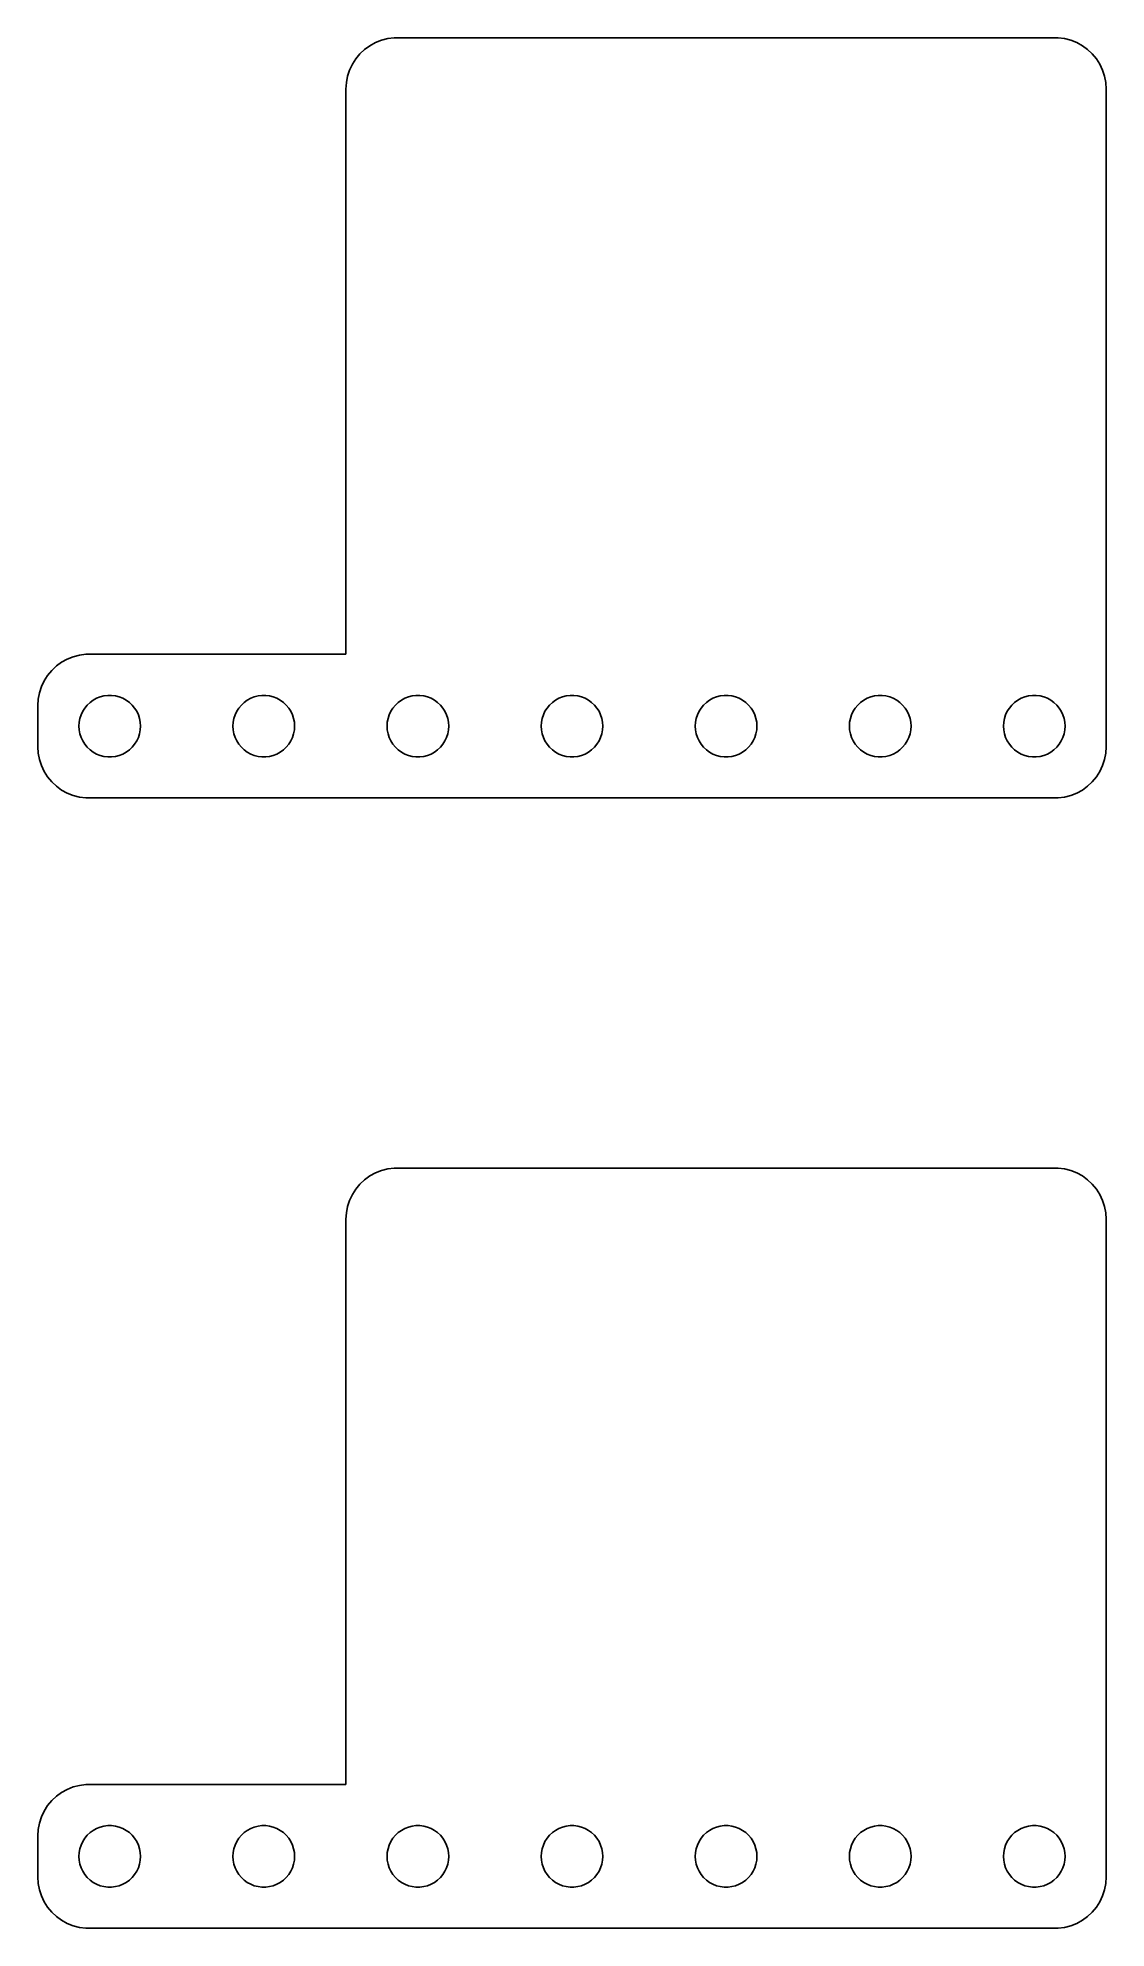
# Model space of a CAD drawing. Header units: metres. Extents: x -52 to 52, y 103 to 287.
import ezdxf

# ---------------------------------------------------------------- set-up
doc = ezdxf.new("R2010")
doc.units = ezdxf.units.M

msp = doc.modelspace()

# ---------------------------------------------------------------- linework, layer by layer
for p, q in [((-20.6448, 285.423), (-21.0451, 284.939)), ((-20.1871, 285.853), (-20.6448, 285.423)), ((-19.6791, 286.222), (-20.1871, 285.853)), ((-19.1289, 286.524), (-19.6791, 286.222)), ((-18.5451, 286.755), (-19.1289, 286.524)), ((-17.9369, 286.911), (-18.5451, 286.755)), ((-17.3139, 286.99), (-17.9369, 286.911)), ((47.3139, 286.99), (-17.3139, 286.99)), ((47.9369, 286.911), (47.3139, 286.99)), ((48.5451, 286.755), (47.9369, 286.911)), ((49.1289, 286.524), (48.5451, 286.755)), ((49.6791, 286.222), (49.1289, 286.524)), ((50.1871, 285.853), (49.6791, 286.222)), ((50.6448, 285.423), (50.1871, 285.853)), ((51.0451, 284.939), (50.6448, 285.423)), ((-21.6489, 283.841), (-21.8429, 283.243)), ((-21.3815, 284.409), (-21.6489, 283.841)), ((-21.0451, 284.939), (-21.3815, 284.409)), ((51.3815, 284.409), (51.0451, 284.939)), ((51.6489, 283.841), (51.3815, 284.409)), ((51.8429, 283.243), (51.6489, 283.841)), ((-21.9606, 282.627), (-22, 282)), ((-22, 282), (-22, 226.99)), ((-21.8429, 283.243), (-21.9606, 282.627)), ((51.9606, 282.627), (51.8429, 283.243)), ((52, 282), (51.9606, 282.627)), ((52, 218), (52, 282)), ((-49.1289, 226.524), (-49.6791, 226.222)), ((-48.5451, 226.755), (-49.1289, 226.524)), ((-47.9369, 226.911), (-48.5451, 226.755)), ((-47.3139, 226.99), (-47.9369, 226.911)), ((-22, 226.99), (-47.3139, 226.99)), ((-51.0451, 224.939), (-51.3815, 224.409)), ((-50.6448, 225.423), (-51.0451, 224.939)), ((-50.1871, 225.853), (-50.6448, 225.423)), ((-49.6791, 226.222), (-50.1871, 225.853)), ((-51.9606, 222.627), (-52, 222)), ((-51.8429, 223.243), (-51.9606, 222.627)), ((-51.6489, 223.841), (-51.8429, 223.243)), ((-51.3815, 224.409), (-51.6489, 223.841)), ((-46.6075, 222.533), (-46.2773, 222.714)), ((-46.2773, 222.714), (-45.927, 222.853)), ((-45.927, 222.853), (-45.5621, 222.947)), ((-45.5621, 222.947), (-45.1884, 222.994)), ((-45.1884, 222.994), (-44.8116, 222.994)), ((-44.8116, 222.994), (-44.4379, 222.947)), ((-44.4379, 222.947), (-44.0729, 222.853)), ((-44.0729, 222.853), (-43.7227, 222.714)), ((-43.7227, 222.714), (-43.3925, 222.533)), ((-31.6075, 222.533), (-31.2773, 222.714)), ((-31.2773, 222.714), (-30.927, 222.853)), ((-30.927, 222.853), (-30.5621, 222.947)), ((-30.5621, 222.947), (-30.1884, 222.994)), ((-30.1884, 222.994), (-29.8116, 222.994)), ((-29.8116, 222.994), (-29.4379, 222.947)), ((-29.4379, 222.947), (-29.0729, 222.853)), ((-29.0729, 222.853), (-28.7227, 222.714)), ((-28.7227, 222.714), (-28.3925, 222.533)), ((-16.6075, 222.533), (-16.2773, 222.714)), ((-16.2773, 222.714), (-15.927, 222.853)), ((-15.927, 222.853), (-15.5621, 222.947)), ((-15.5621, 222.947), (-15.1884, 222.994)), ((-15.1884, 222.994), (-14.8116, 222.994)), ((-14.8116, 222.994), (-14.4379, 222.947)), ((-14.4379, 222.947), (-14.0729, 222.853)), ((-14.0729, 222.853), (-13.7227, 222.714)), ((-13.7227, 222.714), (-13.3925, 222.533)), ((-1.60747, 222.533), (-1.27733, 222.714)), ((-1.27733, 222.714), (-0.92705, 222.853)), ((-0.92705, 222.853), (-0.56213, 222.947)), ((-0.56213, 222.947), (-0.18837, 222.994)), ((-0.18837, 222.994), (0.18837, 222.994)), ((0.18837, 222.994), (0.56213, 222.947)), ((0.56213, 222.947), (0.92705, 222.853)), ((0.92705, 222.853), (1.27733, 222.714)), ((1.27733, 222.714), (1.60747, 222.533)), ((13.3925, 222.533), (13.7227, 222.714)), ((13.7227, 222.714), (14.0729, 222.853)), ((14.0729, 222.853), (14.4379, 222.947)), ((14.4379, 222.947), (14.8116, 222.994)), ((14.8116, 222.994), (15.1884, 222.994)), ((15.1884, 222.994), (15.5621, 222.947)), ((15.5621, 222.947), (15.927, 222.853)), ((15.927, 222.853), (16.2773, 222.714)), ((16.2773, 222.714), (16.6075, 222.533)), ((28.3925, 222.533), (28.7227, 222.714)), ((28.7227, 222.714), (29.0729, 222.853)), ((29.0729, 222.853), (29.4379, 222.947)), ((29.4379, 222.947), (29.8116, 222.994)), ((29.8116, 222.994), (30.1884, 222.994)), ((30.1884, 222.994), (30.5621, 222.947)), ((30.5621, 222.947), (30.927, 222.853)), ((30.927, 222.853), (31.2773, 222.714)), ((31.2773, 222.714), (31.6075, 222.533)), ((43.3925, 222.533), (43.7227, 222.714)), ((43.7227, 222.714), (44.0729, 222.853)), ((44.0729, 222.853), (44.4379, 222.947)), ((44.4379, 222.947), (44.8116, 222.994)), ((44.8116, 222.994), (45.1884, 222.994)), ((45.1884, 222.994), (45.5621, 222.947)), ((45.5621, 222.947), (45.927, 222.853)), ((45.927, 222.853), (46.2773, 222.714)), ((46.2773, 222.714), (46.6075, 222.533)), ((-52, 222), (-52, 218)), ((-47.9057, 220.746), (-47.7893, 221.104)), ((-47.7893, 221.104), (-47.6289, 221.445)), ((-47.6289, 221.445), (-47.427, 221.763)), ((-47.427, 221.763), (-47.1869, 222.054)), ((-47.1869, 222.054), (-46.9123, 222.312)), ((-46.9123, 222.312), (-46.6075, 222.533)), ((-43.3925, 222.533), (-43.0877, 222.312)), ((-43.0877, 222.312), (-42.8131, 222.054)), ((-42.8131, 222.054), (-42.5729, 221.763)), ((-42.5729, 221.763), (-42.3711, 221.445)), ((-42.3711, 221.445), (-42.2107, 221.104)), ((-42.2107, 221.104), (-42.0942, 220.746)), ((-32.9057, 220.746), (-32.7893, 221.104)), ((-32.7893, 221.104), (-32.6289, 221.445)), ((-32.6289, 221.445), (-32.427, 221.763)), ((-32.427, 221.763), (-32.1869, 222.054)), ((-32.1869, 222.054), (-31.9123, 222.312)), ((-31.9123, 222.312), (-31.6075, 222.533)), ((-28.3925, 222.533), (-28.0877, 222.312)), ((-28.0877, 222.312), (-27.8131, 222.054)), ((-27.8131, 222.054), (-27.5729, 221.763)), ((-27.5729, 221.763), (-27.3711, 221.445)), ((-27.3711, 221.445), (-27.2107, 221.104)), ((-27.2107, 221.104), (-27.0942, 220.746)), ((-17.9057, 220.746), (-17.7893, 221.104)), ((-17.7893, 221.104), (-17.6289, 221.445)), ((-17.6289, 221.445), (-17.427, 221.763)), ((-17.427, 221.763), (-17.1869, 222.054)), ((-17.1869, 222.054), (-16.9123, 222.312)), ((-16.9123, 222.312), (-16.6075, 222.533)), ((-13.3925, 222.533), (-13.0877, 222.312)), ((-13.0877, 222.312), (-12.8131, 222.054)), ((-12.8131, 222.054), (-12.5729, 221.763)), ((-12.5729, 221.763), (-12.3711, 221.445)), ((-12.3711, 221.445), (-12.2107, 221.104)), ((-12.2107, 221.104), (-12.0942, 220.746)), ((-2.90575, 220.746), (-2.78932, 221.104)), ((-2.78932, 221.104), (-2.62891, 221.445)), ((-2.62891, 221.445), (-2.42705, 221.763)), ((-2.42705, 221.763), (-2.1869, 222.054)), ((-2.1869, 222.054), (-1.91226, 222.312)), ((-1.91226, 222.312), (-1.60747, 222.533)), ((1.60747, 222.533), (1.91226, 222.312)), ((1.91226, 222.312), (2.1869, 222.054)), ((2.1869, 222.054), (2.42705, 221.763)), ((2.42705, 221.763), (2.62891, 221.445)), ((2.62891, 221.445), (2.78932, 221.104)), ((2.78932, 221.104), (2.90575, 220.746)), ((12.0942, 220.746), (12.2107, 221.104)), ((12.2107, 221.104), (12.3711, 221.445)), ((12.3711, 221.445), (12.5729, 221.763)), ((12.5729, 221.763), (12.8131, 222.054)), ((12.8131, 222.054), (13.0877, 222.312)), ((13.0877, 222.312), (13.3925, 222.533)), ((16.6075, 222.533), (16.9123, 222.312)), ((16.9123, 222.312), (17.1869, 222.054)), ((17.1869, 222.054), (17.427, 221.763)), ((17.427, 221.763), (17.6289, 221.445)), ((17.6289, 221.445), (17.7893, 221.104)), ((17.7893, 221.104), (17.9057, 220.746)), ((27.0942, 220.746), (27.2107, 221.104)), ((27.2107, 221.104), (27.3711, 221.445)), ((27.3711, 221.445), (27.5729, 221.763)), ((27.5729, 221.763), (27.8131, 222.054)), ((27.8131, 222.054), (28.0877, 222.312)), ((28.0877, 222.312), (28.3925, 222.533)), ((31.6075, 222.533), (31.9123, 222.312)), ((31.9123, 222.312), (32.1869, 222.054)), ((32.1869, 222.054), (32.427, 221.763)), ((32.427, 221.763), (32.6289, 221.445)), ((32.6289, 221.445), (32.7893, 221.104)), ((32.7893, 221.104), (32.9057, 220.746)), ((42.0942, 220.746), (42.2107, 221.104)), ((42.2107, 221.104), (42.3711, 221.445)), ((42.3711, 221.445), (42.5729, 221.763)), ((42.5729, 221.763), (42.8131, 222.054)), ((42.8131, 222.054), (43.0877, 222.312)), ((43.0877, 222.312), (43.3925, 222.533)), ((46.6075, 222.533), (46.9123, 222.312)), ((46.9123, 222.312), (47.1869, 222.054)), ((47.1869, 222.054), (47.427, 221.763)), ((47.427, 221.763), (47.6289, 221.445)), ((47.6289, 221.445), (47.7893, 221.104)), ((47.7893, 221.104), (47.9057, 220.746)), ((-48, 220), (-47.9763, 220.376)), ((-47.9763, 219.624), (-48, 220)), ((-47.9763, 220.376), (-47.9057, 220.746)), ((-47.9057, 219.254), (-47.9763, 219.624)), ((-47.7893, 218.896), (-47.9057, 219.254)), ((-42.0942, 219.254), (-42.2107, 218.896)), ((-42.0942, 220.746), (-42.0237, 220.376)), ((-42.0237, 219.624), (-42.0942, 219.254)), ((-42.0237, 220.376), (-42, 220)), ((-42, 220), (-42.0237, 219.624)), ((-33, 220), (-32.9763, 220.376)), ((-32.9763, 219.624), (-33, 220)), ((-32.9763, 220.376), (-32.9057, 220.746)), ((-32.9057, 219.254), (-32.9763, 219.624)), ((-32.7893, 218.896), (-32.9057, 219.254)), ((-27.0942, 219.254), (-27.2107, 218.896)), ((-27.0942, 220.746), (-27.0237, 220.376)), ((-27.0237, 219.624), (-27.0942, 219.254)), ((-27.0237, 220.376), (-27, 220)), ((-27, 220), (-27.0237, 219.624)), ((-18, 220), (-17.9763, 220.376)), ((-17.9763, 219.624), (-18, 220)), ((-17.9763, 220.376), (-17.9057, 220.746)), ((-17.9057, 219.254), (-17.9763, 219.624)), ((-17.7893, 218.896), (-17.9057, 219.254)), ((-12.0942, 219.254), (-12.2107, 218.896)), ((-12.0942, 220.746), (-12.0237, 220.376)), ((-12.0237, 219.624), (-12.0942, 219.254)), ((-12.0237, 220.376), (-12, 220)), ((-12, 220), (-12.0237, 219.624)), ((-3, 220), (-2.97633, 220.376)), ((-2.97633, 219.624), (-3, 220)), ((-2.97633, 220.376), (-2.90575, 220.746)), ((-2.90575, 219.254), (-2.97633, 219.624)), ((-2.78932, 218.896), (-2.90575, 219.254)), ((2.90575, 219.254), (2.78932, 218.896)), ((2.90575, 220.746), (2.97633, 220.376)), ((2.97633, 219.624), (2.90575, 219.254)), ((2.97633, 220.376), (3, 220)), ((3, 220), (2.97633, 219.624)), ((12, 220), (12.0237, 220.376)), ((12.0237, 219.624), (12, 220)), ((12.0237, 220.376), (12.0942, 220.746)), ((12.0942, 219.254), (12.0237, 219.624)), ((12.2107, 218.896), (12.0942, 219.254)), ((17.9057, 219.254), (17.7893, 218.896)), ((17.9057, 220.746), (17.9763, 220.376)), ((17.9763, 219.624), (17.9057, 219.254)), ((17.9763, 220.376), (18, 220)), ((18, 220), (17.9763, 219.624)), ((27, 220), (27.0237, 220.376)), ((27.0237, 219.624), (27, 220)), ((27.0237, 220.376), (27.0942, 220.746)), ((27.0942, 219.254), (27.0237, 219.624)), ((27.2107, 218.896), (27.0942, 219.254)), ((32.9057, 219.254), (32.7893, 218.896)), ((32.9057, 220.746), (32.9763, 220.376)), ((32.9763, 219.624), (32.9057, 219.254)), ((32.9763, 220.376), (33, 220)), ((33, 220), (32.9763, 219.624)), ((42, 220), (42.0237, 220.376)), ((42.0237, 219.624), (42, 220)), ((42.0237, 220.376), (42.0942, 220.746)), ((42.0942, 219.254), (42.0237, 219.624)), ((42.2107, 218.896), (42.0942, 219.254)), ((47.9057, 219.254), (47.7893, 218.896)), ((47.9057, 220.746), (47.9763, 220.376)), ((47.9763, 219.624), (47.9057, 219.254)), ((47.9763, 220.376), (48, 220)), ((48, 220), (47.9763, 219.624)), ((-52, 218), (-51.9606, 217.373)), ((-51.9606, 217.373), (-51.8429, 216.757)), ((-47.6289, 218.555), (-47.7893, 218.896)), ((-47.427, 218.237), (-47.6289, 218.555)), ((-47.1869, 217.946), (-47.427, 218.237)), ((-46.9123, 217.688), (-47.1869, 217.946)), ((-46.6075, 217.467), (-46.9123, 217.688)), ((-46.2773, 217.286), (-46.6075, 217.467)), ((-45.927, 217.147), (-46.2773, 217.286)), ((-45.5621, 217.053), (-45.927, 217.147)), ((-44.0729, 217.147), (-44.4379, 217.053)), ((-43.7227, 217.286), (-44.0729, 217.147)), ((-43.3925, 217.467), (-43.7227, 217.286)), ((-43.0877, 217.688), (-43.3925, 217.467)), ((-42.8131, 217.946), (-43.0877, 217.688)), ((-42.5729, 218.237), (-42.8131, 217.946)), ((-42.3711, 218.555), (-42.5729, 218.237)), ((-42.2107, 218.896), (-42.3711, 218.555)), ((-32.6289, 218.555), (-32.7893, 218.896)), ((-32.427, 218.237), (-32.6289, 218.555)), ((-32.1869, 217.946), (-32.427, 218.237)), ((-31.9123, 217.688), (-32.1869, 217.946)), ((-31.6075, 217.467), (-31.9123, 217.688)), ((-31.2773, 217.286), (-31.6075, 217.467)), ((-30.927, 217.147), (-31.2773, 217.286)), ((-30.5621, 217.053), (-30.927, 217.147)), ((-29.0729, 217.147), (-29.4379, 217.053)), ((-28.7227, 217.286), (-29.0729, 217.147)), ((-28.3925, 217.467), (-28.7227, 217.286)), ((-28.0877, 217.688), (-28.3925, 217.467)), ((-27.8131, 217.946), (-28.0877, 217.688)), ((-27.5729, 218.237), (-27.8131, 217.946)), ((-27.3711, 218.555), (-27.5729, 218.237)), ((-27.2107, 218.896), (-27.3711, 218.555)), ((-17.6289, 218.555), (-17.7893, 218.896)), ((-17.427, 218.237), (-17.6289, 218.555)), ((-17.1869, 217.946), (-17.427, 218.237)), ((-16.9123, 217.688), (-17.1869, 217.946)), ((-16.6075, 217.467), (-16.9123, 217.688)), ((-16.2773, 217.286), (-16.6075, 217.467)), ((-15.927, 217.147), (-16.2773, 217.286)), ((-15.5621, 217.053), (-15.927, 217.147)), ((-14.0729, 217.147), (-14.4379, 217.053)), ((-13.7227, 217.286), (-14.0729, 217.147)), ((-13.3925, 217.467), (-13.7227, 217.286)), ((-13.0877, 217.688), (-13.3925, 217.467)), ((-12.8131, 217.946), (-13.0877, 217.688)), ((-12.5729, 218.237), (-12.8131, 217.946)), ((-12.3711, 218.555), (-12.5729, 218.237)), ((-12.2107, 218.896), (-12.3711, 218.555)), ((-2.62891, 218.555), (-2.78932, 218.896)), ((-2.42705, 218.237), (-2.62891, 218.555)), ((-2.1869, 217.946), (-2.42705, 218.237)), ((-1.91226, 217.688), (-2.1869, 217.946)), ((-1.60747, 217.467), (-1.91226, 217.688)), ((-1.27733, 217.286), (-1.60747, 217.467)), ((-0.92705, 217.147), (-1.27733, 217.286)), ((-0.56213, 217.053), (-0.92705, 217.147)), ((0.92705, 217.147), (0.56213, 217.053)), ((1.27733, 217.286), (0.92705, 217.147)), ((1.60747, 217.467), (1.27733, 217.286)), ((1.91226, 217.688), (1.60747, 217.467)), ((2.1869, 217.946), (1.91226, 217.688)), ((2.42705, 218.237), (2.1869, 217.946)), ((2.62891, 218.555), (2.42705, 218.237)), ((2.78932, 218.896), (2.62891, 218.555)), ((12.3711, 218.555), (12.2107, 218.896)), ((12.5729, 218.237), (12.3711, 218.555)), ((12.8131, 217.946), (12.5729, 218.237)), ((13.0877, 217.688), (12.8131, 217.946)), ((13.3925, 217.467), (13.0877, 217.688)), ((13.7227, 217.286), (13.3925, 217.467)), ((14.0729, 217.147), (13.7227, 217.286)), ((14.4379, 217.053), (14.0729, 217.147)), ((15.927, 217.147), (15.5621, 217.053)), ((16.2773, 217.286), (15.927, 217.147)), ((16.6075, 217.467), (16.2773, 217.286)), ((16.9123, 217.688), (16.6075, 217.467)), ((17.1869, 217.946), (16.9123, 217.688)), ((17.427, 218.237), (17.1869, 217.946)), ((17.6289, 218.555), (17.427, 218.237)), ((17.7893, 218.896), (17.6289, 218.555)), ((27.3711, 218.555), (27.2107, 218.896)), ((27.5729, 218.237), (27.3711, 218.555)), ((27.8131, 217.946), (27.5729, 218.237)), ((28.0877, 217.688), (27.8131, 217.946)), ((28.3925, 217.467), (28.0877, 217.688)), ((28.7227, 217.286), (28.3925, 217.467)), ((29.0729, 217.147), (28.7227, 217.286)), ((29.4379, 217.053), (29.0729, 217.147)), ((30.927, 217.147), (30.5621, 217.053)), ((31.2773, 217.286), (30.927, 217.147)), ((31.6075, 217.467), (31.2773, 217.286)), ((31.9123, 217.688), (31.6075, 217.467)), ((32.1869, 217.946), (31.9123, 217.688)), ((32.427, 218.237), (32.1869, 217.946)), ((32.6289, 218.555), (32.427, 218.237)), ((32.7893, 218.896), (32.6289, 218.555)), ((42.3711, 218.555), (42.2107, 218.896)), ((42.5729, 218.237), (42.3711, 218.555)), ((42.8131, 217.946), (42.5729, 218.237)), ((43.0877, 217.688), (42.8131, 217.946)), ((43.3925, 217.467), (43.0877, 217.688)), ((43.7227, 217.286), (43.3925, 217.467)), ((44.0729, 217.147), (43.7227, 217.286)), ((44.4379, 217.053), (44.0729, 217.147)), ((45.927, 217.147), (45.5621, 217.053)), ((46.2773, 217.286), (45.927, 217.147)), ((46.6075, 217.467), (46.2773, 217.286)), ((46.9123, 217.688), (46.6075, 217.467)), ((47.1869, 217.946), (46.9123, 217.688)), ((47.427, 218.237), (47.1869, 217.946)), ((47.6289, 218.555), (47.427, 218.237)), ((47.7893, 218.896), (47.6289, 218.555)), ((51.8429, 216.757), (51.9606, 217.373)), ((51.9606, 217.373), (52, 218)), ((-51.8429, 216.757), (-51.6489, 216.159)), ((-51.6489, 216.159), (-51.3815, 215.591)), ((-51.3815, 215.591), (-51.0451, 215.061)), ((-45.1884, 217.006), (-45.5621, 217.053)), ((-44.8116, 217.006), (-45.1884, 217.006)), ((-44.4379, 217.053), (-44.8116, 217.006)), ((-30.1884, 217.006), (-30.5621, 217.053)), ((-29.8116, 217.006), (-30.1884, 217.006)), ((-29.4379, 217.053), (-29.8116, 217.006)), ((-15.1884, 217.006), (-15.5621, 217.053)), ((-14.8116, 217.006), (-15.1884, 217.006)), ((-14.4379, 217.053), (-14.8116, 217.006)), ((-0.18837, 217.006), (-0.56213, 217.053)), ((0.18837, 217.006), (-0.18837, 217.006)), ((0.56213, 217.053), (0.18837, 217.006)), ((14.8116, 217.006), (14.4379, 217.053)), ((15.1884, 217.006), (14.8116, 217.006)), ((15.5621, 217.053), (15.1884, 217.006)), ((29.8116, 217.006), (29.4379, 217.053)), ((30.1884, 217.006), (29.8116, 217.006)), ((30.5621, 217.053), (30.1884, 217.006)), ((44.8116, 217.006), (44.4379, 217.053)), ((45.1884, 217.006), (44.8116, 217.006)), ((45.5621, 217.053), (45.1884, 217.006)), ((51.0451, 215.061), (51.3815, 215.591)), ((51.3815, 215.591), (51.6489, 216.159)), ((51.6489, 216.159), (51.8429, 216.757)), ((-51.0451, 215.061), (-50.6448, 214.577)), ((-50.6448, 214.577), (-50.1871, 214.147)), ((-50.1871, 214.147), (-49.6791, 213.778)), ((-49.6791, 213.778), (-49.1289, 213.476)), ((-49.1289, 213.476), (-48.5451, 213.245)), ((48.5451, 213.245), (49.1289, 213.476)), ((49.1289, 213.476), (49.6791, 213.778)), ((49.6791, 213.778), (50.1871, 214.147)), ((50.1871, 214.147), (50.6448, 214.577)), ((50.6448, 214.577), (51.0451, 215.061)), ((-48.5451, 213.245), (-47.9369, 213.089)), ((-47.9369, 213.089), (-47.3139, 213.01)), ((-47.3139, 213.01), (47.3139, 213.01)), ((47.3139, 213.01), (47.9369, 213.089)), ((47.9369, 213.089), (48.5451, 213.245)), ((-18.5451, 176.755), (-19.1289, 176.524)), ((-17.9369, 176.911), (-18.5451, 176.755)), ((-17.3139, 176.99), (-17.9369, 176.911)), ((47.3139, 176.99), (-17.3139, 176.99)), ((47.9369, 176.911), (47.3139, 176.99)), ((48.5451, 176.755), (47.9369, 176.911)), ((49.1289, 176.524), (48.5451, 176.755)), ((-21.0451, 174.939), (-21.3815, 174.409)), ((-20.6448, 175.423), (-21.0451, 174.939)), ((-20.1871, 175.853), (-20.6448, 175.423)), ((-19.6791, 176.222), (-20.1871, 175.853)), ((-19.1289, 176.524), (-19.6791, 176.222)), ((49.6791, 176.222), (49.1289, 176.524)), ((50.1871, 175.853), (49.6791, 176.222)), ((50.6448, 175.423), (50.1871, 175.853)), ((51.0451, 174.939), (50.6448, 175.423)), ((51.3815, 174.409), (51.0451, 174.939)), ((-21.8429, 173.243), (-21.9606, 172.627)), ((-21.6489, 173.841), (-21.8429, 173.243)), ((-21.3815, 174.409), (-21.6489, 173.841)), ((51.6489, 173.841), (51.3815, 174.409)), ((51.8429, 173.243), (51.6489, 173.841)), ((51.9606, 172.627), (51.8429, 173.243)), ((-21.9606, 172.627), (-22, 172)), ((-22, 172), (-22, 116.99)), ((52, 172), (51.9606, 172.627)), ((52, 108), (52, 172)), ((-49.6791, 116.222), (-50.1871, 115.853)), ((-49.1289, 116.524), (-49.6791, 116.222)), ((-48.5451, 116.755), (-49.1289, 116.524)), ((-47.9369, 116.911), (-48.5451, 116.755)), ((-47.3139, 116.99), (-47.9369, 116.911)), ((-22, 116.99), (-47.3139, 116.99)), ((-51.3815, 114.409), (-51.6489, 113.841)), ((-51.0451, 114.939), (-51.3815, 114.409)), ((-50.6448, 115.423), (-51.0451, 114.939)), ((-50.1871, 115.853), (-50.6448, 115.423)), ((-51.9606, 112.627), (-52, 112)), ((-51.8429, 113.243), (-51.9606, 112.627)), ((-51.6489, 113.841), (-51.8429, 113.243)), ((-47.1869, 112.054), (-46.9123, 112.312)), ((-46.9123, 112.312), (-46.6075, 112.533)), ((-46.6075, 112.533), (-46.2773, 112.714)), ((-46.2773, 112.714), (-45.927, 112.853)), ((-45.927, 112.853), (-45.5621, 112.947)), ((-45.5621, 112.947), (-45.1884, 112.994)), ((-45.1884, 112.994), (-44.8116, 112.994)), ((-44.8116, 112.994), (-44.4379, 112.947)), ((-44.4379, 112.947), (-44.0729, 112.853)), ((-44.0729, 112.853), (-43.7227, 112.714)), ((-43.7227, 112.714), (-43.3925, 112.533)), ((-43.3925, 112.533), (-43.0877, 112.312)), ((-43.0877, 112.312), (-42.8131, 112.054)), ((-32.1869, 112.054), (-31.9123, 112.312)), ((-31.9123, 112.312), (-31.6075, 112.533)), ((-31.6075, 112.533), (-31.2773, 112.714)), ((-31.2773, 112.714), (-30.927, 112.853)), ((-30.927, 112.853), (-30.5621, 112.947)), ((-30.5621, 112.947), (-30.1884, 112.994)), ((-30.1884, 112.994), (-29.8116, 112.994)), ((-29.8116, 112.994), (-29.4379, 112.947)), ((-29.4379, 112.947), (-29.0729, 112.853)), ((-29.0729, 112.853), (-28.7227, 112.714)), ((-28.7227, 112.714), (-28.3925, 112.533)), ((-28.3925, 112.533), (-28.0877, 112.312)), ((-28.0877, 112.312), (-27.8131, 112.054)), ((-17.1869, 112.054), (-16.9123, 112.312)), ((-16.9123, 112.312), (-16.6075, 112.533)), ((-16.6075, 112.533), (-16.2773, 112.714)), ((-16.2773, 112.714), (-15.927, 112.853)), ((-15.927, 112.853), (-15.5621, 112.947)), ((-15.5621, 112.947), (-15.1884, 112.994)), ((-15.1884, 112.994), (-14.8116, 112.994)), ((-14.8116, 112.994), (-14.4379, 112.947)), ((-14.4379, 112.947), (-14.0729, 112.853)), ((-14.0729, 112.853), (-13.7227, 112.714)), ((-13.7227, 112.714), (-13.3925, 112.533)), ((-13.3925, 112.533), (-13.0877, 112.312)), ((-13.0877, 112.312), (-12.8131, 112.054)), ((-2.1869, 112.054), (-1.91226, 112.312)), ((-1.91226, 112.312), (-1.60747, 112.533)), ((-1.60747, 112.533), (-1.27733, 112.714)), ((-1.27733, 112.714), (-0.92705, 112.853)), ((-0.92705, 112.853), (-0.56213, 112.947)), ((-0.56213, 112.947), (-0.18837, 112.994)), ((-0.18837, 112.994), (0.18837, 112.994)), ((0.18837, 112.994), (0.56213, 112.947)), ((0.56213, 112.947), (0.92705, 112.853)), ((0.92705, 112.853), (1.27733, 112.714)), ((1.27733, 112.714), (1.60747, 112.533)), ((1.60747, 112.533), (1.91226, 112.312)), ((1.91226, 112.312), (2.1869, 112.054)), ((12.8131, 112.054), (13.0877, 112.312)), ((13.0877, 112.312), (13.3925, 112.533)), ((13.3925, 112.533), (13.7227, 112.714)), ((13.7227, 112.714), (14.0729, 112.853)), ((14.0729, 112.853), (14.4379, 112.947)), ((14.4379, 112.947), (14.8116, 112.994)), ((14.8116, 112.994), (15.1884, 112.994)), ((15.1884, 112.994), (15.5621, 112.947)), ((15.5621, 112.947), (15.927, 112.853)), ((15.927, 112.853), (16.2773, 112.714)), ((16.2773, 112.714), (16.6075, 112.533)), ((16.6075, 112.533), (16.9123, 112.312)), ((16.9123, 112.312), (17.1869, 112.054)), ((27.8131, 112.054), (28.0877, 112.312)), ((28.0877, 112.312), (28.3925, 112.533)), ((28.3925, 112.533), (28.7227, 112.714)), ((28.7227, 112.714), (29.0729, 112.853)), ((29.0729, 112.853), (29.4379, 112.947)), ((29.4379, 112.947), (29.8116, 112.994)), ((29.8116, 112.994), (30.1884, 112.994)), ((30.1884, 112.994), (30.5621, 112.947)), ((30.5621, 112.947), (30.927, 112.853)), ((30.927, 112.853), (31.2773, 112.714)), ((31.2773, 112.714), (31.6075, 112.533)), ((31.6075, 112.533), (31.9123, 112.312)), ((31.9123, 112.312), (32.1869, 112.054)), ((42.8131, 112.054), (43.0877, 112.312)), ((43.0877, 112.312), (43.3925, 112.533)), ((43.3925, 112.533), (43.7227, 112.714)), ((43.7227, 112.714), (44.0729, 112.853)), ((44.0729, 112.853), (44.4379, 112.947)), ((44.4379, 112.947), (44.8116, 112.994)), ((44.8116, 112.994), (45.1884, 112.994)), ((45.1884, 112.994), (45.5621, 112.947)), ((45.5621, 112.947), (45.927, 112.853)), ((45.927, 112.853), (46.2773, 112.714)), ((46.2773, 112.714), (46.6075, 112.533)), ((46.6075, 112.533), (46.9123, 112.312)), ((46.9123, 112.312), (47.1869, 112.054)), ((-52, 112), (-52, 108)), ((-47.9763, 110.376), (-47.9057, 110.746)), ((-47.9057, 110.746), (-47.7893, 111.104)), ((-47.7893, 111.104), (-47.6289, 111.445)), ((-47.6289, 111.445), (-47.427, 111.763)), ((-47.427, 111.763), (-47.1869, 112.054)), ((-42.8131, 112.054), (-42.5729, 111.763)), ((-42.5729, 111.763), (-42.3711, 111.445)), ((-42.3711, 111.445), (-42.2107, 111.104)), ((-42.2107, 111.104), (-42.0942, 110.746)), ((-42.0942, 110.746), (-42.0237, 110.376)), ((-32.9763, 110.376), (-32.9057, 110.746)), ((-32.9057, 110.746), (-32.7893, 111.104)), ((-32.7893, 111.104), (-32.6289, 111.445)), ((-32.6289, 111.445), (-32.427, 111.763)), ((-32.427, 111.763), (-32.1869, 112.054)), ((-27.8131, 112.054), (-27.5729, 111.763)), ((-27.5729, 111.763), (-27.3711, 111.445)), ((-27.3711, 111.445), (-27.2107, 111.104)), ((-27.2107, 111.104), (-27.0942, 110.746)), ((-27.0942, 110.746), (-27.0237, 110.376)), ((-17.9763, 110.376), (-17.9057, 110.746)), ((-17.9057, 110.746), (-17.7893, 111.104)), ((-17.7893, 111.104), (-17.6289, 111.445)), ((-17.6289, 111.445), (-17.427, 111.763)), ((-17.427, 111.763), (-17.1869, 112.054)), ((-12.8131, 112.054), (-12.5729, 111.763)), ((-12.5729, 111.763), (-12.3711, 111.445)), ((-12.3711, 111.445), (-12.2107, 111.104)), ((-12.2107, 111.104), (-12.0942, 110.746)), ((-12.0942, 110.746), (-12.0237, 110.376)), ((-2.97633, 110.376), (-2.90575, 110.746)), ((-2.90575, 110.746), (-2.78932, 111.104)), ((-2.78932, 111.104), (-2.62891, 111.445)), ((-2.62891, 111.445), (-2.42705, 111.763)), ((-2.42705, 111.763), (-2.1869, 112.054)), ((2.1869, 112.054), (2.42705, 111.763)), ((2.42705, 111.763), (2.62891, 111.445)), ((2.62891, 111.445), (2.78932, 111.104)), ((2.78932, 111.104), (2.90575, 110.746)), ((2.90575, 110.746), (2.97633, 110.376)), ((12.0237, 110.376), (12.0942, 110.746)), ((12.0942, 110.746), (12.2107, 111.104)), ((12.2107, 111.104), (12.3711, 111.445)), ((12.3711, 111.445), (12.5729, 111.763)), ((12.5729, 111.763), (12.8131, 112.054)), ((17.1869, 112.054), (17.427, 111.763)), ((17.427, 111.763), (17.6289, 111.445)), ((17.6289, 111.445), (17.7893, 111.104)), ((17.7893, 111.104), (17.9057, 110.746)), ((17.9057, 110.746), (17.9763, 110.376)), ((27.0237, 110.376), (27.0942, 110.746)), ((27.0942, 110.746), (27.2107, 111.104)), ((27.2107, 111.104), (27.3711, 111.445)), ((27.3711, 111.445), (27.5729, 111.763)), ((27.5729, 111.763), (27.8131, 112.054)), ((32.1869, 112.054), (32.427, 111.763)), ((32.427, 111.763), (32.6289, 111.445)), ((32.6289, 111.445), (32.7893, 111.104)), ((32.7893, 111.104), (32.9057, 110.746)), ((32.9057, 110.746), (32.9763, 110.376)), ((42.0237, 110.376), (42.0942, 110.746)), ((42.0942, 110.746), (42.2107, 111.104)), ((42.2107, 111.104), (42.3711, 111.445)), ((42.3711, 111.445), (42.5729, 111.763)), ((42.5729, 111.763), (42.8131, 112.054)), ((47.1869, 112.054), (47.427, 111.763)), ((47.427, 111.763), (47.6289, 111.445)), ((47.6289, 111.445), (47.7893, 111.104)), ((47.7893, 111.104), (47.9057, 110.746)), ((47.9057, 110.746), (47.9763, 110.376)), ((-48, 110), (-47.9763, 110.376)), ((-47.9763, 109.624), (-48, 110)), ((-47.9057, 109.254), (-47.9763, 109.624)), ((-47.7893, 108.896), (-47.9057, 109.254)), ((-47.6289, 108.555), (-47.7893, 108.896)), ((-47.427, 108.237), (-47.6289, 108.555)), ((-42.3711, 108.555), (-42.5729, 108.237)), ((-42.2107, 108.896), (-42.3711, 108.555)), ((-42.0942, 109.254), (-42.2107, 108.896)), ((-42.0237, 109.624), (-42.0942, 109.254)), ((-42.0237, 110.376), (-42, 110)), ((-42, 110), (-42.0237, 109.624)), ((-33, 110), (-32.9763, 110.376)), ((-32.9763, 109.624), (-33, 110)), ((-32.9057, 109.254), (-32.9763, 109.624)), ((-32.7893, 108.896), (-32.9057, 109.254)), ((-32.6289, 108.555), (-32.7893, 108.896)), ((-32.427, 108.237), (-32.6289, 108.555)), ((-27.3711, 108.555), (-27.5729, 108.237)), ((-27.2107, 108.896), (-27.3711, 108.555)), ((-27.0942, 109.254), (-27.2107, 108.896)), ((-27.0237, 109.624), (-27.0942, 109.254)), ((-27.0237, 110.376), (-27, 110)), ((-27, 110), (-27.0237, 109.624)), ((-18, 110), (-17.9763, 110.376)), ((-17.9763, 109.624), (-18, 110)), ((-17.9057, 109.254), (-17.9763, 109.624)), ((-17.7893, 108.896), (-17.9057, 109.254)), ((-17.6289, 108.555), (-17.7893, 108.896)), ((-17.427, 108.237), (-17.6289, 108.555)), ((-12.3711, 108.555), (-12.5729, 108.237)), ((-12.2107, 108.896), (-12.3711, 108.555)), ((-12.0942, 109.254), (-12.2107, 108.896)), ((-12.0237, 109.624), (-12.0942, 109.254)), ((-12.0237, 110.376), (-12, 110)), ((-12, 110), (-12.0237, 109.624)), ((-3, 110), (-2.97633, 110.376)), ((-2.97633, 109.624), (-3, 110)), ((-2.90575, 109.254), (-2.97633, 109.624)), ((-2.78932, 108.896), (-2.90575, 109.254)), ((-2.62891, 108.555), (-2.78932, 108.896)), ((-2.42705, 108.237), (-2.62891, 108.555)), ((2.62891, 108.555), (2.42705, 108.237)), ((2.78932, 108.896), (2.62891, 108.555)), ((2.90575, 109.254), (2.78932, 108.896)), ((2.97633, 109.624), (2.90575, 109.254)), ((2.97633, 110.376), (3, 110)), ((3, 110), (2.97633, 109.624)), ((12, 110), (12.0237, 110.376)), ((12.0237, 109.624), (12, 110)), ((12.0942, 109.254), (12.0237, 109.624)), ((12.2107, 108.896), (12.0942, 109.254)), ((12.3711, 108.555), (12.2107, 108.896)), ((12.5729, 108.237), (12.3711, 108.555)), ((17.6289, 108.555), (17.427, 108.237)), ((17.7893, 108.896), (17.6289, 108.555)), ((17.9057, 109.254), (17.7893, 108.896)), ((17.9763, 109.624), (17.9057, 109.254)), ((17.9763, 110.376), (18, 110)), ((18, 110), (17.9763, 109.624)), ((27, 110), (27.0237, 110.376)), ((27.0237, 109.624), (27, 110)), ((27.0942, 109.254), (27.0237, 109.624)), ((27.2107, 108.896), (27.0942, 109.254)), ((27.3711, 108.555), (27.2107, 108.896)), ((27.5729, 108.237), (27.3711, 108.555)), ((32.6289, 108.555), (32.427, 108.237)), ((32.7893, 108.896), (32.6289, 108.555)), ((32.9057, 109.254), (32.7893, 108.896)), ((32.9763, 109.624), (32.9057, 109.254)), ((32.9763, 110.376), (33, 110)), ((33, 110), (32.9763, 109.624)), ((42, 110), (42.0237, 110.376)), ((42.0237, 109.624), (42, 110)), ((42.0942, 109.254), (42.0237, 109.624)), ((42.2107, 108.896), (42.0942, 109.254)), ((42.3711, 108.555), (42.2107, 108.896)), ((42.5729, 108.237), (42.3711, 108.555)), ((47.6289, 108.555), (47.427, 108.237)), ((47.7893, 108.896), (47.6289, 108.555)), ((47.9057, 109.254), (47.7893, 108.896)), ((47.9763, 109.624), (47.9057, 109.254)), ((47.9763, 110.376), (48, 110)), ((48, 110), (47.9763, 109.624)), ((-52, 108), (-51.9606, 107.373)), ((-51.9606, 107.373), (-51.8429, 106.757)), ((-51.8429, 106.757), (-51.6489, 106.159)), ((-47.1869, 107.946), (-47.427, 108.237)), ((-46.9123, 107.688), (-47.1869, 107.946)), ((-46.6075, 107.467), (-46.9123, 107.688)), ((-46.2773, 107.286), (-46.6075, 107.467)), ((-45.927, 107.147), (-46.2773, 107.286)), ((-45.5621, 107.053), (-45.927, 107.147)), ((-45.1884, 107.006), (-45.5621, 107.053)), ((-44.8116, 107.006), (-45.1884, 107.006)), ((-44.4379, 107.053), (-44.8116, 107.006)), ((-44.0729, 107.147), (-44.4379, 107.053)), ((-43.7227, 107.286), (-44.0729, 107.147)), ((-43.3925, 107.467), (-43.7227, 107.286)), ((-43.0877, 107.688), (-43.3925, 107.467)), ((-42.8131, 107.946), (-43.0877, 107.688)), ((-42.5729, 108.237), (-42.8131, 107.946)), ((-32.1869, 107.946), (-32.427, 108.237)), ((-31.9123, 107.688), (-32.1869, 107.946)), ((-31.6075, 107.467), (-31.9123, 107.688)), ((-31.2773, 107.286), (-31.6075, 107.467)), ((-30.927, 107.147), (-31.2773, 107.286)), ((-30.5621, 107.053), (-30.927, 107.147)), ((-30.1884, 107.006), (-30.5621, 107.053)), ((-29.8116, 107.006), (-30.1884, 107.006)), ((-29.4379, 107.053), (-29.8116, 107.006)), ((-29.0729, 107.147), (-29.4379, 107.053)), ((-28.7227, 107.286), (-29.0729, 107.147)), ((-28.3925, 107.467), (-28.7227, 107.286)), ((-28.0877, 107.688), (-28.3925, 107.467)), ((-27.8131, 107.946), (-28.0877, 107.688)), ((-27.5729, 108.237), (-27.8131, 107.946)), ((-17.1869, 107.946), (-17.427, 108.237)), ((-16.9123, 107.688), (-17.1869, 107.946)), ((-16.6075, 107.467), (-16.9123, 107.688)), ((-16.2773, 107.286), (-16.6075, 107.467)), ((-15.927, 107.147), (-16.2773, 107.286)), ((-15.5621, 107.053), (-15.927, 107.147)), ((-15.1884, 107.006), (-15.5621, 107.053)), ((-14.8116, 107.006), (-15.1884, 107.006)), ((-14.4379, 107.053), (-14.8116, 107.006)), ((-14.0729, 107.147), (-14.4379, 107.053)), ((-13.7227, 107.286), (-14.0729, 107.147)), ((-13.3925, 107.467), (-13.7227, 107.286)), ((-13.0877, 107.688), (-13.3925, 107.467)), ((-12.8131, 107.946), (-13.0877, 107.688)), ((-12.5729, 108.237), (-12.8131, 107.946)), ((-2.1869, 107.946), (-2.42705, 108.237)), ((-1.91226, 107.688), (-2.1869, 107.946)), ((-1.60747, 107.467), (-1.91226, 107.688)), ((-1.27733, 107.286), (-1.60747, 107.467)), ((-0.92705, 107.147), (-1.27733, 107.286)), ((-0.56213, 107.053), (-0.92705, 107.147)), ((-0.18837, 107.006), (-0.56213, 107.053)), ((0.18837, 107.006), (-0.18837, 107.006)), ((0.56213, 107.053), (0.18837, 107.006)), ((0.92705, 107.147), (0.56213, 107.053)), ((1.27733, 107.286), (0.92705, 107.147)), ((1.60747, 107.467), (1.27733, 107.286)), ((1.91226, 107.688), (1.60747, 107.467)), ((2.1869, 107.946), (1.91226, 107.688)), ((2.42705, 108.237), (2.1869, 107.946)), ((12.8131, 107.946), (12.5729, 108.237)), ((13.0877, 107.688), (12.8131, 107.946)), ((13.3925, 107.467), (13.0877, 107.688)), ((13.7227, 107.286), (13.3925, 107.467)), ((14.0729, 107.147), (13.7227, 107.286)), ((14.4379, 107.053), (14.0729, 107.147)), ((14.8116, 107.006), (14.4379, 107.053)), ((15.1884, 107.006), (14.8116, 107.006)), ((15.5621, 107.053), (15.1884, 107.006)), ((15.927, 107.147), (15.5621, 107.053)), ((16.2773, 107.286), (15.927, 107.147)), ((16.6075, 107.467), (16.2773, 107.286)), ((16.9123, 107.688), (16.6075, 107.467)), ((17.1869, 107.946), (16.9123, 107.688)), ((17.427, 108.237), (17.1869, 107.946)), ((27.8131, 107.946), (27.5729, 108.237)), ((28.0877, 107.688), (27.8131, 107.946)), ((28.3925, 107.467), (28.0877, 107.688)), ((28.7227, 107.286), (28.3925, 107.467)), ((29.0729, 107.147), (28.7227, 107.286)), ((29.4379, 107.053), (29.0729, 107.147)), ((29.8116, 107.006), (29.4379, 107.053)), ((30.1884, 107.006), (29.8116, 107.006)), ((30.5621, 107.053), (30.1884, 107.006)), ((30.927, 107.147), (30.5621, 107.053)), ((31.2773, 107.286), (30.927, 107.147)), ((31.6075, 107.467), (31.2773, 107.286)), ((31.9123, 107.688), (31.6075, 107.467)), ((32.1869, 107.946), (31.9123, 107.688)), ((32.427, 108.237), (32.1869, 107.946)), ((42.8131, 107.946), (42.5729, 108.237)), ((43.0877, 107.688), (42.8131, 107.946)), ((43.3925, 107.467), (43.0877, 107.688)), ((43.7227, 107.286), (43.3925, 107.467)), ((44.0729, 107.147), (43.7227, 107.286)), ((44.4379, 107.053), (44.0729, 107.147)), ((44.8116, 107.006), (44.4379, 107.053)), ((45.1884, 107.006), (44.8116, 107.006)), ((45.5621, 107.053), (45.1884, 107.006)), ((45.927, 107.147), (45.5621, 107.053)), ((46.2773, 107.286), (45.927, 107.147)), ((46.6075, 107.467), (46.2773, 107.286)), ((46.9123, 107.688), (46.6075, 107.467)), ((47.1869, 107.946), (46.9123, 107.688)), ((47.427, 108.237), (47.1869, 107.946)), ((51.6489, 106.159), (51.8429, 106.757)), ((51.8429, 106.757), (51.9606, 107.373)), ((51.9606, 107.373), (52, 108)), ((-51.6489, 106.159), (-51.3815, 105.591)), ((-51.3815, 105.591), (-51.0451, 105.061)), ((-51.0451, 105.061), (-50.6448, 104.577)), ((50.6448, 104.577), (51.0451, 105.061)), ((51.0451, 105.061), (51.3815, 105.591)), ((51.3815, 105.591), (51.6489, 106.159)), ((-50.6448, 104.577), (-50.1871, 104.147)), ((-50.1871, 104.147), (-49.6791, 103.778)), ((-49.6791, 103.778), (-49.1289, 103.476)), ((-49.1289, 103.476), (-48.5451, 103.245)), ((-48.5451, 103.245), (-47.9369, 103.089)), ((-47.9369, 103.089), (-47.3139, 103.01)), ((47.3139, 103.01), (47.9369, 103.089)), ((47.9369, 103.089), (48.5451, 103.245)), ((48.5451, 103.245), (49.1289, 103.476)), ((49.1289, 103.476), (49.6791, 103.778)), ((49.6791, 103.778), (50.1871, 104.147)), ((50.1871, 104.147), (50.6448, 104.577)), ((-47.3139, 103.01), (47.3139, 103.01))]:
    msp.add_line(p, q)

doc.saveas('drawing.dxf')
